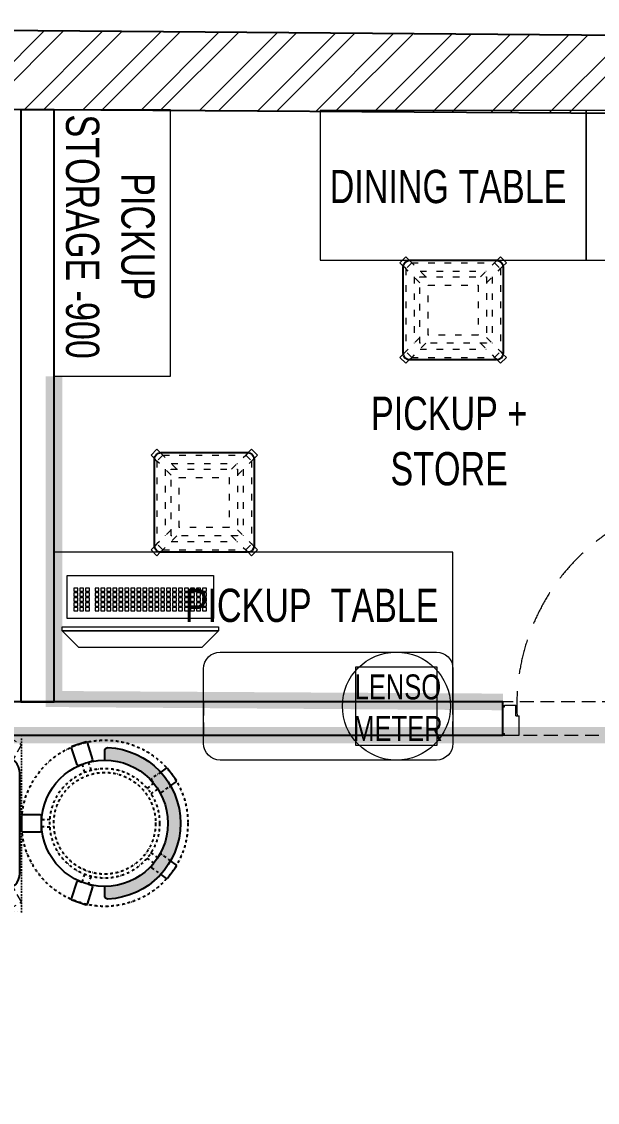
# Model space of a CAD drawing. Header units: feet. Extents: x 3263306 to 3270867, y -5461591 to -5452242.
# Drawn here: x 3266640 to 3268372, y -5455493 to -5452242 of the extents above; entities that cross this region are included whole.
import ezdxf

# ---------------------------------------------------------------- set-up
doc = ezdxf.new("R2010")
doc.units = ezdxf.units.FT
doc.header["$LTSCALE"] = 33
doc.header["$MEASUREMENT"] = 0
for name, pattern in [('a_p6_plan_L18$0$HIDDEN', [0.375, 0.25, -0.125]), ('ACAD_ISO03W100', [30, 12, -18]), ('DASHDOT2', [0.5, 0.25, -0.125, 0, -0.125]), ('DOT', [0.25, 0, -0.25]), ('HIDDEN2', [4.7624999999999975, 3.174999999999998, -1.587499999999999])]:
    doc.linetypes.add(name, pattern=pattern)
doc.layers.add('A-WALL', color=1, linetype='Continuous')
for name, color, linetype, lineweight in [('Door', 2, 'Continuous', 13), ('HATCH', 9, 'Continuous', 9), ('LENS-CURTAIN', 5, 'a_p6_plan_L18$0$HIDDEN', 9), ('LENS-DIM', 252, 'Continuous', 5), ('LENS-DOOR', 34, 'Continuous', 20), ('LENS-PARTITION', 21, 'Continuous', 25), ('LENS-TEXT', 31, 'Continuous', 5), ('LK-EQPMT', 3, 'Continuous', 18), ('LK-FF&E FLOOR', 1, 'Continuous', 9), ('LK-FF&E WALL', 1, 'Continuous', 9), ('LK-FLUTTED FINISH', 20, 'Continuous', 30), ('LK-IT', 3, 'Continuous', 18), ('LK-MIRROR', 133, 'Continuous', 13), ('LK-TILES FINISH', 251, 'Continuous', 5), ('LN-ELEVATION-1', 81, 'Continuous', 25), ('LN-ELEVATION-2', 103, 'Continuous', 20), ('LN-ELEVATION-3', 125, 'Continuous', 18), ('LN-ELEVATION-4', 145, 'Continuous', 13), ('LN-ELEVATION-5', 167, 'Continuous', 5), ('LN-HATCH', 251, 'Continuous', 0)]:
    doc.layers.add(name, color=color, linetype=linetype, lineweight=lineweight)
doc.styles.add('LK TXT', font='GILC____.TTF', dxfattribs={"height": 100})

# ---------------------------------------------------------------- blocks, each defined once
blk = doc.blocks.new('*U44')
at = {"layer": 'LENS-DOOR'}
for p, q in [((547489.2637765324, 1778571.359980959), (547489.2637765373, 1779198.89721715)), ((547518.9112050807, 1779198.897217147), (547489.2637765373, 1779198.89721715)), ((547518.9112050807, 1779198.897217147), (547518.9112050801, 1778571.359980957)), ((547447.2632527516, 1778566.418742897), (547452.2044908537, 1778566.418742888)), ((547447.263252774, 1778486.299533212), (547447.2632527516, 1778566.418742897)), ((547452.2044908542, 1778571.35998097), (547486.7931574867, 1778571.359980954)), ((547452.2044908537, 1778566.418742888), (547452.2044908542, 1778571.35998097)), ((547486.7931574953, 1778539.241933427), (547486.7931574867, 1778571.359980954)), ((547518.9112050801, 1778571.359980957), (547489.2637765324, 1778571.359980959)), ((548153.8602997204, 1778571.359980962), (548119.2716330838, 1778571.359980973)), ((548119.2716330856, 1778539.24193342), (548119.2716330838, 1778571.359980973)), ((548153.8602997157, 1778566.418742884), (548153.8602997204, 1778571.359980962)), ((548158.801537785, 1778566.418742897), (548153.8602997157, 1778566.418742884)), ((548158.80153781, 1778486.299533211), (548158.801537785, 1778566.418742897)), ((547486.7931574953, 1778539.241933427), (547496.6756336691, 1778539.241933422)), ((547496.6756336691, 1778481.358295121), (547496.6756336691, 1778539.241933422)), ((548109.3891568986, 1778481.358295119), (548109.3891568963, 1778539.241933412)), ((548119.2716330856, 1778539.24193342), (548109.3891568963, 1778539.241933412)), ((547447.263252774, 1778486.299533212), (547452.2044908499, 1778486.299533229)), ((547452.2044908518, 1778481.35829512), (547452.2044908499, 1778486.299533229)), ((547452.2044908518, 1778481.35829512), (547496.6756336691, 1778481.358295121)), ((548153.8602997137, 1778481.358295112), (548109.3891568986, 1778481.358295119)), ((548153.8602997137, 1778481.358295112), (548153.860299725, 1778486.299533212)), ((548158.80153781, 1778486.299533211), (548153.860299725, 1778486.299533212))]:
    blk.add_line(p, q, dxfattribs=at)
at = {"layer": 'LENS-DOOR', "color": 7, "linetype": 'HIDDEN2', "extrusion": (0, 0, -0.9999999999999998)}
blk.add_ellipse((547489.2637765324, 1778571.359980959), major_axis=(627.5372374871386, 0.0032665104412317), ratio=0.9999999979146826, start_param=-1.570791121506941, end_param=0.0512086788949202, dxfattribs=at)
blk = doc.blocks.new('A$C3555d8a6')
at = {"layer": 'LN-HATCH'}
h = blk.add_hatch(dxfattribs=at)
h.set_pattern_fill('ANSI32', color=256, scale=333, angle=180)
h.set_pattern_definition([(225, (-4955605.516188769, 5285477.997711561), (88.29995930067012, -88.29995930067015), []), (225, (-4955664.382828205, 5285477.997711561), (88.29995930067012, -88.29995930067015), [])])
h.paths.add_polyline_path([(-2747.976706546732, -444.1623100154101), (-2977.976706546732, -444.1623100154101), (-2977.976706546732, -459.0948388678953), (-2977.976706546732, -3489.094838867896), (-2747.976706546732, -3489.094838867896)])
h.paths.add_polyline_path([(-2747.976706546732, 4259.516823614016), (-2179.945250276476, 4256.098330087028), (-2178.003061404452, 4499.343188511208), (-2977.976706546732, 4505.837689984589), (-2977.976706546732, 5.837689984589815), (-2747.976706546732, 5.837689984589815)])
h.paths.add_polyline_path([(-278.0656539620832, 4483.918747510761), (-1728.017886011861, 4495.690031432546), (-1729.952529232017, 4253.3902103398), (-279.9758326262236, 4244.664045799523)])
h.paths.add_polyline_path([(4131.89454187546, 4448.11695183441), (171.9195214686915, 4480.265590431169), (170.0168878603726, 4241.95592605602), (4131.89454187546, 4218.112786799669)])
h.paths.add_polyline_path([(4581.894541875459, 4148.114180301315), (4581.894541875459, 4148.11695183441), (4350.159420651383, 4148.11695183441), (3841.246832353063, 12.79179287049919), (4069.524855708703, -15.30117569956928)])
h.paths.add_polyline_path([(4014.560369133017, -461.9317895350977), (3786.282365426421, -433.838823383674), (3410.288172229194, -3489.094838867896), (3642.023293453269, -3489.094838867896)])
at = {"layer": 'A-WALL'}
for p, q in [((4131.89454187546, 4448.11695183441), (-2977.976706546732, 4505.837689984589)), ((4131.89454187546, 4218.112786799669), (170.5821041977033, 4241.952524503693))]:
    blk.add_line(p, q, dxfattribs=at)
blk = doc.blocks.new('CLENS 600 TYPE 6')
at = {"layer": 'LN-ELEVATION-1', "ltscale": 0.5}
blk.add_lwpolyline([(130, -225), (-130, -225, -0.4142135623730951), (-150, -205), (-150, 55, -0.4142135623730951), (-130, 75), (130, 75, -0.4142135623730951), (150, 55), (150, -205, -0.4142135623730951)], format="xyb", close=True, dxfattribs=at)
at = {"layer": 'LN-ELEVATION-3', "linetype": 'ACAD_ISO03W100', "ltscale": 0.05}
for p, q in [((-82.3223304701969, 25), (-124.6966991401277, 67.374368671095)), ((124.696699141059, 67.3743686703965), (-124.6966991401277, 67.374368671095)), ((82.3223304701969, 25), (124.6966991401277, 67.374368671095)), ((-100, 7.322330470196902), (-142.3743686703965, 49.69669914152472)), ((-142.3743686708621, -199.6966991410591), (-142.3743686708621, 49.69669914105907)), ((99.69669914059341, 42.3743686703965), (-99.69669913966207, 42.374368671095)), ((100, 7.322330470196902), (142.3743686703965, 49.69669914152472)), ((142.3743686708621, -199.6966991410591), (142.3743686708621, 49.69669914105907)), ((-117.3743686703965, -174.6966991408262), (-117.3743686703965, 24.69669914152473)), ((117.3743686703965, -174.6966991408262), (117.3743686703965, 24.69669914152473)), ((-100, -157.3223304701969), (-142.3743686703965, -199.6966991415247)), ((100, -157.3223304701969), (142.3743686703965, -199.6966991415247)), ((-82.3223304701969, -175), (-124.6966991401277, -217.374368671095)), ((99.69669914059341, -192.3743686703965), (-99.69669913966207, -192.374368671095)), ((82.3223304701969, -175), (124.6966991401277, -217.374368671095)), ((124.696699141059, -217.3743686703965), (-124.6966991401277, -217.374368671095))]:
    blk.add_line(p, q, dxfattribs=at)
for points in [[(-132.2008663183078, 74.87853584764525), (-124.696699141059, 67.3743686703965), (-142.3743686708621, 49.69669914105907), (-149.8785358476452, 57.20086631807498)], [(132.2008663183078, 74.87853584764525), (124.696699141059, 67.3743686703965), (142.3743686708621, 49.69669914105907), (149.8785358476452, 57.20086631807498)], [(-132.2008663183078, -224.8785358476453), (-124.696699141059, -217.3743686703965), (-142.3743686708621, -199.6966991410591), (-149.8785358476452, -207.200866318075)], [(132.2008663183078, -224.8785358476453), (124.696699141059, -217.3743686703965), (142.3743686708621, -199.6966991410591), (149.8785358476452, -207.200866318075)]]:
    blk.add_lwpolyline(points, dxfattribs=at)
for points in [[(100, -175), (-100, -175), (-100, 25), (100, 25)], [(75, -150), (-75, -150), (-75, 0), (75, 0)]]:
    blk.add_lwpolyline(points, close=True, dxfattribs=at)
at = {"layer": 'LN-ELEVATION-5', "ltscale": 0.5}
for points in [[(-149.8785358476452, 57.20086631807498), (-160.0520382001995, 67.37436867062934), (-142.3743686708621, 85.05203819996677), (-132.2008663183078, 74.87853584787806)], [(149.8785358476452, 57.20086631807498), (160.0520382001995, 67.37436867062934), (142.3743686708621, 85.05203819996677), (132.2008663183078, 74.87853584787806)], [(-149.8785358476452, -207.200866318075), (-160.0520382001995, -217.3743686706294), (-142.3743686708621, -235.0520381999668), (-132.2008663183078, -224.8785358478781)], [(149.8785358476452, -207.200866318075), (160.0520382001995, -217.3743686706294), (142.3743686708621, -235.0520381999668), (132.2008663183078, -224.8785358478781)]]:
    blk.add_lwpolyline(points, dxfattribs=at)
blk = doc.blocks.new('*U23')
at = {"layer": 'LK-EQPMT', "ltscale": 12}
blk.add_lwpolyline([(5.986879315214991, 4.914598100478997), (-5.986879315214991, 4.914598100478997), (-5.986879315214991, -4.914598100478997), (5.986879315214991, -4.914598100478997)], close=True, dxfattribs=at)
blk = doc.blocks.new('*U24')
at = {"color": 0, "linetype": 'ByBlock', "lineweight": -2}
for p in [(0, 0), (17.96063794564497, 0), (35.92127589128995, 0), (53.88191383693492, 0), (71.8425517825799, 0), (89.80318972822487, 0), (107.7638276738698, 0), (125.7244656195148, 0), (143.6851035651598, 0), (161.6457415108048, 0), (179.6063794564497, 0), (197.5670174020947, 0), (215.5276553477397, 0), (233.4882932933847, 0), (251.4489312390296, 0), (269.4095691846746, 0), (287.3702071303196, 0), (305.3308450759646, 0), (323.2914830216096, 0), (-9e-16, -14.74379430143699), (-1.8e-15, -29.48758860287398), (17.96063794564497, -14.74379430143699), (17.96063794564497, -29.48758860287398), (35.92127589128995, -14.74379430143699), (35.92127589128995, -29.48758860287398), (53.88191383693492, -14.74379430143699), (53.88191383693492, -29.48758860287398), (71.8425517825799, -14.74379430143699), (71.8425517825799, -29.48758860287398), (89.80318972822487, -14.74379430143699), (89.80318972822487, -29.48758860287398), (107.7638276738698, -14.74379430143699), (107.7638276738698, -29.48758860287398), (125.7244656195148, -14.74379430143699), (125.7244656195148, -29.48758860287398), (143.6851035651598, -14.74379430143699), (143.6851035651598, -29.48758860287398), (161.6457415108048, -14.74379430143699), (161.6457415108048, -29.48758860287398), (179.6063794564497, -14.74379430143699), (179.6063794564497, -29.48758860287398), (197.5670174020947, -14.74379430143699), (197.5670174020947, -29.48758860287398), (215.5276553477397, -14.74379430143699), (215.5276553477397, -29.48758860287398), (233.4882932933847, -14.74379430143699), (233.4882932933847, -29.48758860287398), (251.4489312390296, -14.74379430143699), (251.4489312390296, -29.48758860287398), (269.4095691846746, -14.74379430143699), (269.4095691846746, -29.48758860287398), (287.3702071303196, -14.74379430143699), (287.3702071303196, -29.48758860287398), (305.3308450759646, -14.74379430143699), (305.3308450759646, -29.48758860287398), (323.2914830216096, -14.74379430143699), (323.2914830216096, -29.48758860287398), (-2.7e-15, -44.23138290431096), (-3.6e-15, -58.97517720574795), (17.96063794564497, -44.23138290431096), (17.96063794564497, -58.97517720574795), (35.92127589128995, -44.23138290431096), (35.92127589128994, -58.97517720574795), (53.88191383693492, -44.23138290431096), (53.88191383693492, -58.97517720574795), (71.8425517825799, -44.23138290431096), (71.8425517825799, -58.97517720574795), (89.80318972822487, -44.23138290431096), (89.80318972822487, -58.97517720574795), (107.7638276738698, -44.23138290431096), (107.7638276738698, -58.97517720574795), (125.7244656195148, -44.23138290431096), (125.7244656195148, -58.97517720574795), (143.6851035651598, -44.23138290431096), (143.6851035651598, -58.97517720574795), (161.6457415108048, -44.23138290431096), (161.6457415108048, -58.97517720574795), (179.6063794564497, -44.23138290431096), (179.6063794564497, -58.97517720574795), (197.5670174020947, -44.23138290431096), (197.5670174020947, -58.97517720574795), (215.5276553477397, -44.23138290431096), (215.5276553477397, -58.97517720574795), (233.4882932933847, -44.23138290431096), (233.4882932933847, -58.97517720574795), (251.4489312390296, -44.23138290431096), (251.4489312390296, -58.97517720574795), (269.4095691846746, -44.23138290431096), (269.4095691846746, -58.97517720574795), (287.3702071303196, -44.23138290431096), (287.3702071303196, -58.97517720574795), (305.3308450759646, -44.23138290431096), (305.3308450759646, -58.97517720574795), (323.2914830216096, -44.23138290431096), (323.2914830216096, -58.97517720574795)]:
    blk.add_blockref('*U23', p, dxfattribs=at)
blk = doc.blocks.new('*U21')
at = {"layer": 'LK-EQPMT', "ltscale": 12}
blk.add_lwpolyline([(5.986879315214991, 4.914598100478997), (-5.986879315214991, 4.914598100478997), (-5.986879315214991, -4.914598100478997), (5.986879315214991, -4.914598100478997)], close=True, dxfattribs=at)
blk = doc.blocks.new('*U22')
at = {"color": 0, "linetype": 'ByBlock', "lineweight": -2}
for p in [(0, 0), (17.96063794564497, 0), (35.92127589128995, 0), (-9e-16, -14.74379430143699), (-1.8e-15, -29.48758860287398), (17.96063794564497, -14.74379430143699), (17.96063794564497, -29.48758860287398), (35.92127589128995, -14.74379430143699), (35.92127589128995, -29.48758860287398), (-2.7e-15, -44.23138290431096), (-3.6e-15, -58.97517720574795), (17.96063794564497, -44.23138290431096), (17.96063794564497, -58.97517720574795), (35.92127589128995, -44.23138290431096), (35.92127589128994, -58.97517720574795)]:
    blk.add_blockref('*U21', p, dxfattribs=at)
blk = doc.blocks.new('*U15')
at = {"ltscale": 12}
blk.add_lwpolyline([(8.040144996717572, 2.91038e-11), (8.040144996717572, 129.0940371821052), (448.0401449967176, 129.0940371821052), (448.0401449967176, 2.91038e-11)], close=True, dxfattribs=at)
for name, p in [('*U24', (35.16895717114949, 101.6202952143818)), ('*U22', (386.6121428576974, 101.6202952143818))]:
    blk.add_blockref(name, p)
blk = doc.blocks.new('Pickup table PC')
at = {"layer": 'LN-ELEVATION-2', "ltscale": 0.5}
for points in [[(470, 50), (0, 50), (0, 62), (470, 62)], [(420, 0), (50, 0), (0, 50), (470, 50)]]:
    blk.add_lwpolyline(points, close=True, dxfattribs=at)
blk = doc.blocks.new('AR')
at = {"layer": 'LN-ELEVATION-2', "linetype": 'DOT', "lineweight": 25}
blk.add_lwpolyline([(0, 13.41378593863919), (530, 13.41378593863919), (530, 593.4137859386392), (0, 593.4137859386392)], close=True, dxfattribs=at)
at = {"layer": 'LN-ELEVATION-2', "lineweight": 25}
blk.add_lwpolyline([(465, 68.22063546301797), (465, 538.2206354630179, 0.4142135623730951), (415, 588.2206354630177), (115, 588.2206354630177, 0.4142135623730951), (65, 538.2206354630179), (65, 68.22063546301797, 0.4142135623730951), (115, 18.22063546301797), (415, 18.22063546301797, 0.4142135623730951)], format="xyb", close=True, dxfattribs=at)
at = {"layer": 'LN-ELEVATION-4', "linetype": 'HIDDEN2', "ltscale": 0.25}
for points in [[(185.8456009030342, 448.8780772723258), (5.888936847448348, 554.0078910568263), (28.48512306064368, 593.350836840691), (211.0874861851335, 486.6754184374586)], [(344.154399111867, 448.8780772762837), (524.1110631600021, 554.0078910947777), (501.5148769393563, 593.3508368753828), (318.9125138223171, 486.6754184374586)], [(211.0874861851335, 486.6754184376913), (318.9125138223171, 486.6754184376913)], [(185.8456009030342, 144.472759603057), (185.8456009030342, 448.8780772723258)], [(344.154399111867, 448.8780772762837), (344.154399111867, 144.4727595990989)], [(185.8456009030342, 144.472759603057), (5.888936847448348, 39.34294581855647), (28.48512306064368, 3.46917659e-08), (211.0874861851335, 106.6754184379242)], [(344.154399111867, 144.4727595990989), (524.1110631600021, 39.34294578060508), (501.5148769393563, 0), (318.9125138223171, 106.6754184379242)], [(318.9125138223171, 106.6754184376914), (211.0874861851335, 106.6754184376914)]]:
    blk.add_lwpolyline(points, dxfattribs=at)
blk.add_lwpolyline([(210.8456009030342, 373.9866790841333), (319.154399111867, 373.9866790841333), (319.154399111867, 219.3641577917151), (210.8456009030342, 219.3641577917151)], close=True, dxfattribs=at)
blk = doc.blocks.new('DR STOOL')
at = {"layer": 'HATCH'}
h = blk.add_hatch(dxfattribs=at)
h.set_pattern_fill('ANSI36', color=250, angle=-90.00000000000001)
h.set_pattern_definition([(315, (-227.8099174643867, 917.3997257252777), (6.173926083235043, -1.683798022700468), [7.9375, -1.587499999999999, 0, -1.587499999999999])])
edge = h.paths.add_edge_path()
edge.add_line((-190.0000000041909, 4.511094e-10), (-218.6899174675346, 4.511094e-10))
edge.add_arc((-218.6899174670689, 9.120000000388245), 9.119999999940092, 177.6119845363388, 269.9999999996136, ccw=False)
edge.add_arc((-1.8626451e-09, 3.565219e-10), 228.000000002257, 2.3880154632688004, 177.6119845367313, ccw=False)
edge.add_arc((218.6899174633436, 9.120000000497384), 9.120000000051716, -90.00000000034493, 2.3880154629299, ccw=False)
edge.add_line((218.6899174633436, 4.511094e-10), (190, 4.511094e-10))
edge.add_arc((-1.8626451e-09, 4.511094e-10), 190.000000001979, -1.27e-14, 180)
at = {"layer": 'LN-ELEVATION-1', "color": 1, "ltscale": 100}
for p, q in [((-128.6221585394814, 215.4841044476634), (-165.2704676063731, 189.0243927398114)), ((-124.7228340068832, 214.8545704018979), (-128.6221585394814, 215.4841044476634)), ((-112.6981821293011, 198.1996966340157), (-124.7228340068832, 214.8545704018979)), ((124.7553772013634, 214.9803744515593), (112.5488144652918, 198.2845540212292)), ((128.7014972954057, 215.5933048763618), (124.7553772013634, 214.9803744515593)), ((128.7014972954057, 215.5933048763618), (124.7553772013634, 214.9803744515593)), ((165.1911288509145, 188.915192311113), (128.7014972954057, 215.5933048763618)), ((165.1911288509145, 188.915192311113), (128.7014972954057, 215.5933048763618)), ((-165.2704676063731, 189.0243927398114), (-165.9069543029182, 185.0820035930228)), ((-165.9069543029182, 185.0820035930228), (-153.8003208162263, 168.3135803133482)), ((153.6734594982117, 168.4294150282658), (165.7973639420234, 185.0121775862135)), ((165.7973639420234, 185.0121775862135), (165.1911288509145, 188.915192311113)), ((165.7973639420234, 185.0121775862135), (165.1911288509145, 188.915192311113)), ((-242.9550312487409, -52.24013893969095), (-244.7482102331705, -55.75945052818861)), ((-244.7482102331705, -55.75945052818861), (-230.7800458371639, -98.74904560100549)), ((-191.2928382232785, -35.45407700946089), (-242.9550312487409, -52.24013893969095)), ((-187.9259491492994, -37.1695928365807), (-191.2928382232785, -35.45407700946089)), ((-184.1424400564283, -48.81403796559607), (-187.9259491492994, -37.1695928365807)), ((188.0651108901948, -36.96233201187715), (184.0504167033359, -49.19388854173303)), ((191.3981811110861, -35.27656588272658), (188.0651108901948, -36.96233201187715)), ((243.0100176925771, -52.21682526778022), (191.3981811110861, -35.27656588272658)), ((230.715890809428, -98.7280946081737), (244.8123673382215, -55.78040257930116)), ((244.8123673382215, -55.78040257930116), (243.0100176925771, -52.21682526778022)), ((-227.2218665438704, -100.5620286722478), (-175.5596735184081, -83.7759667420105)), ((-173.8639617776498, -80.4479453730819), (-177.8421125086024, -68.2044548037811)), ((-175.5596735184081, -83.7759667420105), (-173.8639617776498, -80.4479453730819)), ((177.6922140880488, -68.56540505095472), (173.8739495249465, -80.1985000452405)), ((173.8739495249465, -80.1985000452405), (175.5794035866856, -83.5704969359358)), ((175.5794035866856, -83.5704969359358), (227.1912401677109, -100.5107563209894)), ((-230.7800458371639, -98.74904560100549), (-227.2218665438704, -100.5620286722478)), ((227.1912401677109, -100.5107563209894), (230.715890809428, -98.7280946081737)), ((-22.72193054761737, -190.2142363802995), (-25.39390889601782, -192.886214728569)), ((-25.39390889601782, -192.886214728569), (-25.39390889601782, -247.2070584567482)), ((-10.47823652112856, -190.2142363802995), (-22.72193054761737, -190.2142363802995)), ((22.78362171910703, -190.2142363802995), (9.910054048988968, -190.2142363802995)), ((25.42475448176265, -192.8553691428751), (22.78362171910703, -190.2142363802995)), ((25.42475448176265, -247.1762128710543), (25.42475448176265, -192.8553691428751)), ((-25.39390889601782, -247.2070584567482), (-22.60096735274419, -250)), ((-22.60096735274419, -250), (22.60096735274419, -250)), ((22.60096735274419, -250), (25.42475448176265, -247.1762128710543))]:
    blk.add_line(p, q, dxfattribs=at)
at = {"layer": 'LN-ELEVATION-1', "linetype": 'DASHDOT2'}
for p, q in [((-92.92521573789418, 170.8129362839827), (-112.6981821293011, 198.1996966340157)), ((112.5488144652918, 198.2845540212292), (92.69529851106927, 171.1294289919315)), ((-153.8003208162263, 168.3135803133482), (-134.1093360339291, 141.0403694751003)), ((-103.4542870586738, 159.9154408004979), (-93.52748446213081, 167.0824927485227)), ((-93.52748446213081, 167.0824927485227), (-92.92521573789418, 170.8129362839827)), ((92.69529851106927, 171.1294289919315), (93.26858203159645, 167.4385604566923)), ((93.26858203159645, 167.4385604566923), (103.6608748426661, 159.8406005539291)), ((133.7372852512635, 141.1612321265929), (153.6734594982117, 168.4294150282658)), ((-134.1093360339291, 141.0403694751003), (-130.4219571123831, 140.4450534014686)), ((-130.4219571123831, 140.4450534014686), (-119.9844727469608, 147.9808124662595)), ((-119.9844727469608, 147.9808124662595), (-105.3687285655178, 126.9741353208374)), ((-88.15393704269081, 139.4771787207864), (-103.4542870586738, 159.9154408004979)), ((103.6608748426661, 159.8406005539291), (88.19885099539533, 139.4487815762331)), ((105.4096150295809, 126.94019481352), (120.1194891873747, 147.8074627162714)), ((120.1194891873747, 147.8074627162714), (130.0033113472163, 140.5812532722048)), ((130.0033113472163, 140.5812532722048), (133.7372852512635, 141.1612321265929)), ((-159.954806596972, -40.49024384317454), (-184.1424400564283, -48.81403796559607)), ((-177.8421125086024, -68.2044548037811), (-153.4148110738024, -60.73628028803068)), ((153.3006618716754, -61.02382378749462), (177.6922140880488, -68.56540505095472)), ((184.0504167033359, -49.19388854173303), (159.8786162491887, -40.79004861696012)), ((-10.92024635523557, -164.6382343793375), (-10.47823652112856, -190.2142363802995)), ((9.910054048988968, -190.2142363802995), (10.35584833659231, -164.674698740353))]:
    blk.add_line(p, q, dxfattribs=at)
at = {"layer": 'LN-ELEVATION-1', "color": 1, "ltscale": 100}
blk.add_lwpolyline([(-190.0000000023283, 0), (-218.6899174656719, 0, -0.4264743413925903), (-227.8019973598421, 9.5, -0.959166304662544), (227.8019973593764, 9.5, -0.4264743413925903), (218.6899174647406, 0), (190.0000000013969, 0)], format="xyb", dxfattribs=at)
at = {"layer": 'LN-ELEVATION-1', "linetype": 'DASHDOT2'}
for radius in [250, 165, 153]:
    blk.add_circle((0, 0), radius, dxfattribs=at)
at = {"layer": 'LN-ELEVATION-1', "color": 1, "ltscale": 100}
blk.add_circle((0, 0), 190, dxfattribs=at)

msp = doc.modelspace()

# ---------------------------------------------------------------- linework, layer by layer
at = {"layer": 'LENS-CURTAIN', "ltscale": 5}
for points in [[(3267187.589529339, -5454388.762867958), (3267937.589529339, -5454388.762867958), (3267937.589529339, -5454288.762867959), (3267187.589529339, -5454288.762867959)], [(3268087.589529339, -5454388.762867958), (3268799.127814363, -5454388.762867958), (3268799.127814363, -5454288.762867959), (3268087.589529339, -5454288.762867959)]]:
    msp.add_lwpolyline(points, close=True, dxfattribs=at)
at = {"layer": 'LENS-PARTITION'}
for points in [[(3266737.589533474, -5452508.020919894), (3266637.589533473, -5452507.419105772), (3266637.589533473, -5452567.580832728), (3266637.589533473, -5454288.762867959), (3266737.589533474, -5454288.762867959)], [(3265887.589533473, -5454388.762867958), (3268087.58952934, -5454388.762867909), (3268087.58952934, -5454288.76286791), (3265887.589533473, -5454288.762867959)]]:
    msp.add_lwpolyline(points, close=True, dxfattribs=at)
at = {"layer": 'LK-EQPMT'}
msp.add_lwpolyline([(3267890.485884469, -5454418.76287313), (3267890.485884469, -5454183.762873129), (3267644.485884469, -5454183.762873129), (3267644.485884469, -5454418.76287313)], close=True, dxfattribs=at)
at = {"layer": 'LK-FF&E WALL'}
for points in [[(3267087.589533475, -5453309.020915759), (3267087.589533475, -5452508.020919894), (3266737.589533474, -5452508.020919894), (3266737.589533474, -5453309.020915759)], [(3267537.589533475, -5452960.127269325), (3268338.589529339, -5452960.127269325), (3268338.589529339, -5452510.127269325), (3267537.589533475, -5452510.127269325)], [(3268338.589529339, -5452960.127269325), (3269139.589525204, -5452960.127269325), (3269139.589525204, -5452510.127269325), (3268338.589529339, -5452510.127269325)], [(3266737.589533474, -5454288.762867959), (3267937.589529339, -5454288.762867959), (3267937.589529339, -5453838.762867959), (3266737.589533474, -5453838.762867959)]]:
    msp.add_lwpolyline(points, close=True, dxfattribs=at)
msp.add_lwpolyline([(3267187.589529339, -5454413.762868618), (3267187.589529339, -5454188.762877642, -0.4142135623730951), (3267237.58952934, -5454138.762877642), (3267887.589529339, -5454138.762877642, -0.4142135623730951), (3267937.589529339, -5454188.762877642), (3267937.589529339, -5454413.762868618, -0.4142135623730951), (3267887.589529339, -5454463.762868619), (3267237.58952934, -5454463.762868619, -0.4142135623730951)], format="xyb", close=True, dxfattribs=at)
msp.add_circle((3267767.48588447, -5454301.262873129), 162.4999954886734, dxfattribs=at)
at = {"layer": 'LK-FLUTTED FINISH', "linetype": 'ACAD_ISO03W100', "ltscale": 0.05, "const_width": 50}
msp.add_lwpolyline([(3268087.589529295, -5454388.762867958), (3265137.589533475, -5454388.762867958), (3265137.589533475, -5455238.762867959)], dxfattribs=at)
at = {"layer": 'LK-MIRROR', "linetype": 'ACAD_ISO03W100', "ltscale": 0.05, "const_width": 50}
msp.add_lwpolyline([(3268799.127814367, -5454388.762867958), (3268087.589529339, -5454388.762867958)], dxfattribs=at)
at = {"layer": 'LK-TILES FINISH', "color": 212, "linetype": 'ACAD_ISO03W100', "ltscale": 0.05, "const_width": 50}
msp.add_lwpolyline([(3266737.589533474, -5453309.020915759), (3266737.589533497, -5454288.762867941), (3268087.589529339, -5454288.76286791)], dxfattribs=at)

# ---------------------------------------------------------------- block references
at = {"layer": 'Door', "xscale": -1}
msp.add_blockref('*U44', (3816246.391067107, -7232870.121163101), dxfattribs=at)
at = {"layer": 'LENS-DIM', "color": 2}
msp.add_blockref('A$C3555d8a6', (3266285.56624002, -5456748.279691574), dxfattribs=at)
at = {"layer": 'LK-FF&E FLOOR', "rotation": 270}
for name, p in [('AR', (3266046.547783609, -5454388.762867944)), ('DR STOOL', (3266889.961569548, -5454653.762867945))]:
    msp.add_blockref(name, p, dxfattribs=at)
at = {"layer": 'LK-FF&E WALL', "rotation": 179.9999999999999}
for p in [(3267938.089531407, -5453185.127269326), (3267189.363666186, -5453763.762867959)]:
    msp.add_blockref('CLENS 600 TYPE 6', p, dxfattribs=at)
at = {"layer": 'LK-IT', "ltscale": 0.5, "rotation": 180}
msp.add_blockref('*U15', (3267225.17145173, -5453908.424185183), dxfattribs=at)
at = {"layer": 'LK-IT'}
msp.add_blockref('Pickup table PC', (3266762.131306733, -5454124.639272946), dxfattribs=at)

# ---------------------------------------------------------------- texts
at = {"layer": 'LENS-TEXT', "color": 0, "linetype": 'Continuous', "ltscale": 3, "insert": (3266906.04404605, -5452889.261334767), "char_height": 100, "attachment_point": 5, "rotation": 269.99999999999994, "style": 'LK TXT'}
msp.add_mtext_dynamic_manual_height_columns('PICKUP \\PSTORAGE -900', width=1099.486866972408, gutter_width=0.9999999999999992, heights=[0], dxfattribs=at)
at = {"layer": 'LENS-TEXT', "color": 0, "linetype": 'Continuous', "ltscale": 3, "attachment_point": 5, "style": 'LK TXT'}
for s, width, gutter_width, insert, char_height in [('DINING TABLE', 783.9636358173434, 0.9999999999999992, (3267922.738031649, -5452739.019926581), 100), ('PICKUP + STORE', 730.5073781448633, 0.9999999999999992, (3267925.990535581, -5453504.594189781), 100), ('PICKUP  TABLE  ', 783.9636358173434, 0.9999999999999992, (3267512.526917908, -5453998.91615439), 100), ('LENSO\\PMETER', 353.0555573365615, 0.5, (3267771.78597158, -5454306.080374711), 75)]:
    msp.add_mtext_dynamic_manual_height_columns(s, width=width, gutter_width=gutter_width, heights=[0], dxfattribs=dict(at, insert=insert, char_height=char_height))

doc.saveas('drawing.dxf')
